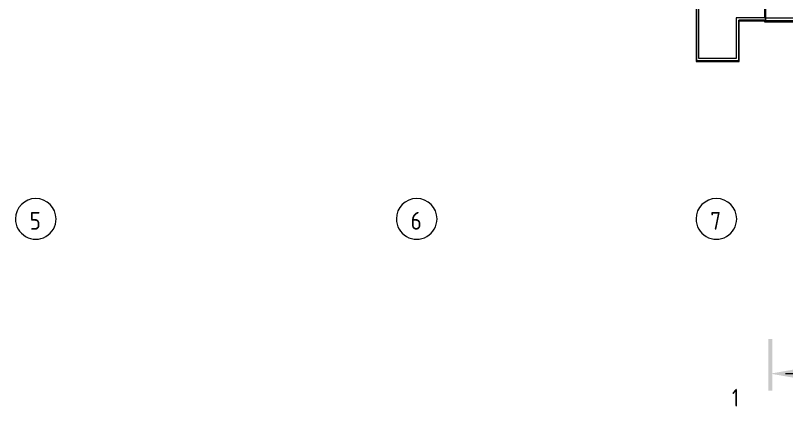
# Model space of a CAD drawing. Header units: millimetres. Extents: x -584918 to 2941280, y 3000189 to 4229862.
# Drawn here: x 186211 to 201394, y 3813077 to 3820770 of the extents above; entities that cross this region are included whole.
import ezdxf

# ---------------------------------------------------------------- set-up
doc = ezdxf.new("R2010")
doc.units = ezdxf.units.MM
for name, color, linetype, lineweight in [('_ Окна', 7, 'Continuous', 0), ('Окна', 7, 'Continuous', 0), ('Оси', 7, 'Continuous', 0), ('Разрезы', 7, 'Continuous', 0), ('Стены', 7, 'Continuous', 0), ('Стены наружные', 7, 'Continuous', 0), ('Стены отделка', 7, 'Continuous', 0), ('Стены разрез', 7, 'Continuous', 0), ('Стены штриховка', 7, 'Continuous', 0)]:
    doc.layers.add(name, color=color, linetype=linetype, lineweight=lineweight)
doc.styles.add('GOST Common', font='', dxfattribs={"width": 0.9, "height": 700})
doc.styles.add('GOST Common_4', font='', dxfattribs={"width": 0.8, "height": 700})
doc.styles.get('GOST Common').set_extended_font_data('GOST Common')
doc.styles.get('GOST Common_4').set_extended_font_data('GOST Common')

# ---------------------------------------------------------------- blocks, each defined once
blk = doc.blocks.new('Окно_ПВХ_1Створка_1Фрамуга-верх - ОП_2100_h_х1150_1ст1фр_ желтый-7962715-АР Этаж 02')
at = {"layer": '_ Окна'}
for p, q in [((-519, 100), (-600, 100)), ((-600, 100), (-600, 40)), ((-600, 40), (-537, 40)), ((-575, 40), (-575, 100)), ((-555, 26), (-555, 40)), ((-470, 26), (-555, 26)), ((-537, 54), (-537, 86)), ((-537, 86), (-519, 86)), ((-519, 86), (-519, 100)), ((-470, 86), (-519, 86)), ((-488, 72), (-488, 40)), ((-470, 72), (-488, 72)), ((-488, 72), (488, 72)), ((-488, 40), (-470, 40)), ((-488, 40), (488, 40)), ((-470, 86), (-470, 72)), ((-470, 40), (-470, 26)), ((470, 86), (470, 72)), ((470, 86), (519, 86)), ((470, 72), (488, 72)), ((470, 40), (470, 26)), ((488, 40), (470, 40)), ((555, 26), (470, 26)), ((488, 72), (488, 40)), ((519, 100), (519, 86)), ((600, 100), (519, 100)), ((519, 86), (537, 86)), ((537, 86), (537, 54)), ((537, 40), (600, 40)), ((555, 40), (555, 26)), ((575, 40), (575, 100)), ((600, 40), (600, 100))]:
    blk.add_line(p, q, dxfattribs=at)
at = {"layer": 'Окна'}
for p, q in [((600, 420), (-600, 420)), ((-600, 420), (-600, 400)), ((600, 400), (600, 420)), ((-519, 100), (519, 100)), ((-514, -34), (-514, 26)), ((-494, 26), (-494, -34)), ((-470, 86), (470, 86)), ((470, 26), (-470, 26)), ((-494, -34), (-514, -34))]:
    blk.add_line(p, q, dxfattribs=at)
blk = doc.blocks.new('Стены 35 - Стены 10-7694705-АР Этаж 02')
at = {"layer": 'Стены разрез'}
for p, q in [((23856, -3451), (23856, -3693)), ((23881, -3693), (23881, -3451)), ((25031, -3451), (25031, -3693)), ((25056, -3693), (25056, -3451)), ((23856, -3693), (23881, -3693)), ((25031, -3693), (25056, -3693))]:
    blk.add_line(p, q, dxfattribs=at)
blk = doc.blocks.new('Ось сетки - Круг_Ø8 мм-6577-АР Этаж 02')
at = {"layer": 'Оси'}
for start, end in [(360, 180), (180, 360)]:
    blk.add_arc((0, 0), 4, start, end, dxfattribs=at)
blk = doc.blocks.new('Разрез - Номер вида сзади_3_5 мм-64069-АР Этаж 02')
at = {"layer": 'Разрезы'}
for points in [[(9.8, 0.4), (9.8, -0.39), (-0.33, -0.39), (-0.33, 0.4)], [(2.18, -4.67), (3, 0), (3.82, -4.67)]]:
    blk.add_hatch(color=256, dxfattribs=at).paths.add_polyline_path(points)
at = {"layer": 'Разрезы', "lineweight": 20}
blk.add_line((3, -3), (3, -9.66), dxfattribs=at)

msp = doc.modelspace()

# ---------------------------------------------------------------- linework, layer by layer
at = {"layer": 'Стены наружные'}
for p, q in [((200986.203, 3820723.697), (202136.203, 3820723.697)), ((202136.203, 3820665.697), (200986.203, 3820665.697))]:
    msp.add_line(p, q, dxfattribs=at)
at = {"layer": 'Стены отделка'}
for p, q in [((199669.203, 3819923.697), (199669.203, 3826123.697)), ((199611.203, 3826065.697), (199611.203, 3819865.697)), ((200986.203, 3820723.697), (200403.203, 3820723.697)), ((200403.203, 3820723.697), (200403.203, 3819923.697)), ((200461.203, 3820665.697), (200986.203, 3820665.697)), ((200461.203, 3819865.697), (200461.203, 3820665.697)), ((200986.203, 3820665.697), (200986.203, 3820723.697)), ((200403.203, 3819923.697), (199669.203, 3819923.697)), ((199611.203, 3819865.697), (200461.203, 3819865.697))]:
    msp.add_line(p, q, dxfattribs=at)
at = {"layer": 'Стены штриховка'}
for p, q in [((199619.203, 3826073.697), (199619.203, 3819873.697)), ((200986.203, 3820673.697), (200453.203, 3820673.697)), ((200453.203, 3819873.697), (200453.203, 3820673.697)), ((200453.203, 3819873.697), (199619.203, 3819873.697))]:
    msp.add_line(p, q, dxfattribs=at)

# ---------------------------------------------------------------- block references
at = {"layer": 'Окна', "rotation": 180}
msp.add_blockref('Окно_ПВХ_1Створка_1Фрамуга-верх - ОП_2100_h_х1150_1ст1фр_ желтый-7962715-АР Этаж 02', (201561.203, 3821065.697), dxfattribs=at)
at = {"layer": 'Оси', "xscale": 99.99999999999993, "yscale": 99.99999999999993, "zscale": 99.99999999999993, "rotation": 180}
for p in [(186611.203, 3816768.505), (194111.203, 3816768.505), (200011.203, 3816768.505)]:
    msp.add_blockref('Ось сетки - Круг_Ø8 мм-6577-АР Этаж 02', p, dxfattribs=at)
at = {"layer": 'Разрезы', "xscale": 99.99999999999993, "yscale": 99.99999999999993, "zscale": 99.99999999999993, "rotation": 89.99999999999947}
msp.add_blockref('Разрез - Номер вида сзади_3_5 мм-64069-АР Этаж 02', (201074.267, 3813424.347), dxfattribs=at)
at = {"layer": 'Стены'}
msp.add_blockref('Стены 35 - Стены 10-7694705-АР Этаж 02', (177105.304, 3824416.364), dxfattribs=at)

# ---------------------------------------------------------------- texts
at = {"layer": 'Оси', "char_height": 350, "width": 274.17712, "attachment_point": 1, "style": 'GOST Common'}
for s, insert in [('\\fGOST Common|b0|i0|c204|p34|;\\W.9;5', (186492.784, 3816905.784)), ('\\fGOST Common|b0|i0|c204|p34|;\\W.9;6', (193992.784, 3816905.784)), ('\\fGOST Common|b0|i0|c204|p34|;\\W.9;7', (199892.784, 3816905.784))]:
    msp.add_mtext(s, dxfattribs=dict(at, insert=insert))
at = {"layer": 'Разрезы', "insert": (200320.066, 3813426.054), "char_height": 350, "width": 166.751, "attachment_point": 1, "style": 'GOST Common_4'}
msp.add_mtext('\\fGOST Common|b0|i0|c204|p34|;\\W.8;1', dxfattribs=at)

doc.saveas('drawing.dxf')
